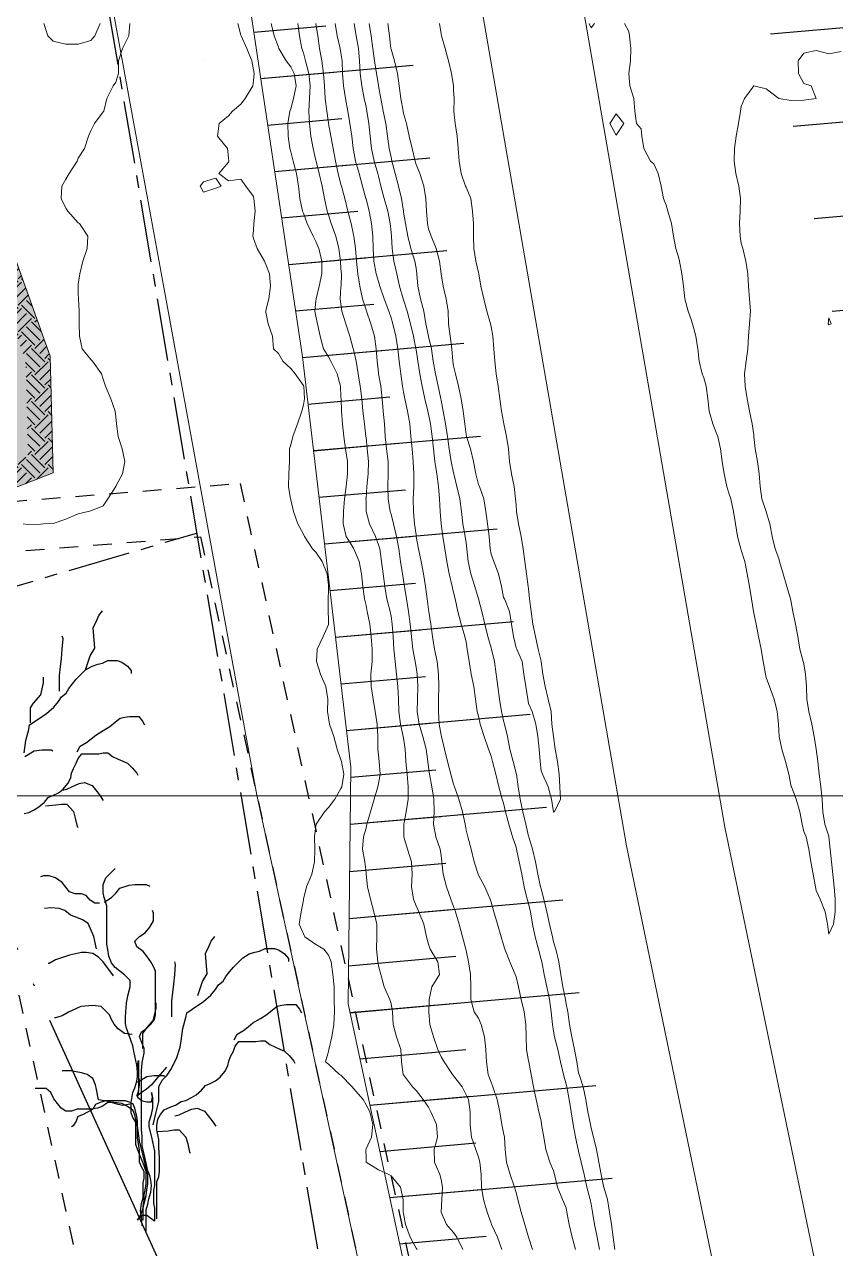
# Model space of a CAD drawing. Header units: centimetres. Extents: x 0 to 642158, y -847 to 649707.
# Drawn here: x 617123.1 to 617155.52, y 620969.29 to 621018.21 of the extents above; entities that cross this region are included whole.
import ezdxf

# ---------------------------------------------------------------- set-up
doc = ezdxf.new("R2010")
doc.units = ezdxf.units.CM
doc.header["$MEASUREMENT"] = 0
for name, pattern in [('ACAD_ISO04W100', [30, 24, -3, 0, -3]), ('CENTERX2', [4, 2.5, -0.5, 0.5, -0.5]), ('JIS_02_0.7', [1.35, 0.75, -0.6])]:
    doc.linetypes.add(name, pattern=pattern)
for name, color, linetype, lineweight in [('MEV_environnement_V', 7, 'Continuous', 20), ('MEV_grille', 254, 'Continuous', 9), ('MEV_schema paysager_V', 7, 'Continuous', 20), ('MEV_vegetal_V', 7, 'Continuous', 25), ('WAL_parcellaire agricole', 7, 'JIS_02_0.7', 25), ('WAL_topographie 0.5', 253, 'Continuous', 20)]:
    doc.layers.add(name, color=color, linetype=linetype, lineweight=lineweight)
doc.layers.add('MEV_schema paysager_Ha', color=7, linetype='Continuous', lineweight=25, transparency=0.13)
doc.layers.add('SPW_parcellaire cadastral', color=7, linetype='CENTERX2', lineweight=25, true_color=0xff0542)
doc.linetypes.add('FENCELINE1', pattern='A,6.35,-2.54,[133,ltypeshp.shx,S=2.54,R=0,X=-2.54,Y=0],-2.54,25.4', length=36.83)
doc.linetypes.add('TRACKS', pattern='A,0.15,[130,ltypeshp.shx,S=0.25,R=0,X=0,Y=0],0.15', length=0.3)
picture_1 = doc.add_image_def('image2.png', size_in_pixel=(6614, 11023))

# ---------------------------------------------------------------- blocks, each defined once
blk = doc.blocks.new('legende vegetal')
at = {"linetype": 'ACAD_ISO04W100', "ltscale": 0.5}
blk.add_lwpolyline([(617135.21, 620953.536), (617115.685, 620996.599)], dxfattribs=at)
at = {"layer": 'MEV_vegetal_V'}
for points in [[(617125.444, 620992.23), (617125.63, 620992.789), (617125.816, 620993.087), (617125.742, 620993.907), (617125.891, 620994.205), (617125.966, 620994.392), (617126.115, 620994.578)], [(617124.399, 620991.373), (617124.399, 620992.006), (617124.437, 620992.342), (617124.474, 620992.677), (617124.511, 620993.05), (617124.549, 620993.46), (617124.511, 620993.571)], [(617122.982, 620988.912), (617123.057, 620989.397), (617123.169, 620989.844), (617123.206, 620990.031), (617123.43, 620990.18), (617123.877, 620990.478), (617124.176, 620990.739), (617124.362, 620990.962), (617124.474, 620991.149), (617124.66, 620991.298), (617124.772, 620991.484), (617124.921, 620991.671), (617125.071, 620991.857), (617125.257, 620992.043), (617125.444, 620992.23), (617125.705, 620992.379), (617125.928, 620992.454), (617126.115, 620992.491), (617126.338, 620992.603), (617126.711, 620992.603), (617126.898, 620992.528), (617127.121, 620992.379), (617127.271, 620992.193), (617127.271, 620992.081)], [(617123.243, 620990.105), (617123.243, 620990.702), (617123.355, 620990.888), (617123.654, 620991.223), (617123.765, 620991.708), (617123.765, 620991.932)], [(617125.108, 620988.95), (617125.22, 620989.173), (617125.481, 620989.322), (617125.667, 620989.471), (617125.854, 620989.621), (617126.152, 620989.807), (617126.413, 620989.956), (617126.637, 620990.142), (617126.823, 620990.292), (617127.01, 620990.329), (617127.196, 620990.366), (617127.569, 620990.366), (617127.718, 620990.18), (617127.792, 620990.031)], [(617122.982, 620986.489), (617123.169, 620986.527), (617123.392, 620986.638), (617123.579, 620986.75), (617123.803, 620986.937), (617123.952, 620987.123), (617124.138, 620987.198), (617124.362, 620987.309), (617124.549, 620987.459), (617124.735, 620987.682), (617124.847, 620987.906), (617124.884, 620988.092), (617124.959, 620988.279), (617125.071, 620988.502), (617125.145, 620988.689), (617125.294, 620988.875), (617125.966, 620988.875), (617126.152, 620988.912), (617126.338, 620988.912), (617126.525, 620988.763), (617126.749, 620988.651), (617126.935, 620988.577), (617127.121, 620988.502), (617127.308, 620988.316), (617127.494, 620988.092), (617127.532, 620988.018)], [(617123.02, 620988.763), (617123.392, 620988.987), (617123.691, 620989.024), (617124.064, 620989.024), (617124.138, 620988.987)], [(617124.511, 620987.421), (617124.697, 620987.459), (617124.921, 620987.57), (617125.182, 620987.682), (617125.406, 620987.719), (617125.705, 620987.608), (617126.003, 620987.235), (617126.152, 620987.011)], [(617123.84, 620986.788), (617124.25, 620986.825), (617124.474, 620986.862), (617124.697, 620986.862), (617124.959, 620986.564), (617125.033, 620986.303), (617125.108, 620985.967), (617125.145, 620985.93)], [(617127.747, 620970.234), (617127.747, 620970.794), (617127.785, 620971.017), (617127.785, 620971.241), (617127.822, 620971.427), (617127.859, 620971.688), (617127.859, 620972.172), (617127.747, 620972.508), (617127.635, 620972.769), (617127.524, 620973.067), (617127.449, 620973.253), (617127.449, 620974.148), (617127.337, 620974.335), (617127.262, 620974.521), (617127.262, 620974.931), (617127.337, 620975.341), (617127.412, 620975.527), (617127.486, 620975.788), (617127.524, 620975.975), (617127.524, 620976.161), (617127.486, 620976.422), (617127.449, 620976.608), (617127.374, 620976.981), (617127.337, 620977.205), (617127.262, 620977.391), (617127.188, 620977.615), (617127.076, 620977.913), (617127.039, 620978.099), (617127.039, 620978.36), (617127.076, 620978.919), (617127.151, 620979.255), (617127.225, 620979.553), (617127.225, 620979.814), (617127.001, 620980.038), (617126.815, 620980.187), (617126.629, 620980.336), (617126.48, 620980.522), (617126.367, 620980.783), (617126.33, 620981.044), (617126.293, 620981.268), (617126.293, 620982.796), (617126.181, 620983.131), (617126.144, 620983.318), (617126.144, 620983.653), (617126.256, 620983.914), (617126.48, 620984.138), (617126.629, 620984.287)], [(617125.995, 620982.908), (617125.808, 620982.908), (617125.622, 620983.02), (617125.472, 620983.206), (617125.286, 620983.28), (617125.025, 620983.28), (617124.801, 620983.355), (617124.503, 620983.728), (617124.242, 620983.914), (617123.981, 620983.989), (617123.757, 620983.989), (617123.645, 620983.951)], [(617126.181, 620982.945), (617126.48, 620983.131), (617126.666, 620983.318), (617126.815, 620983.504), (617127.188, 620983.616), (617127.412, 620983.653), (617127.859, 620983.653), (617128.008, 620983.579)], [(617125.883, 620981.081), (617125.771, 620981.566), (617125.547, 620982.088), (617125.324, 620982.237), (617125.025, 620982.349), (617124.839, 620982.423), (617124.615, 620982.609), (617124.391, 620982.684), (617124.056, 620982.721), (617123.795, 620982.684)], [(617127.859, 620969.787), (617127.859, 620970.644), (617127.934, 620970.868), (617127.971, 620971.092), (617128.046, 620971.353), (617128.083, 620971.614), (617128.046, 620971.837), (617128.008, 620972.024), (617127.934, 620972.21), (617127.859, 620972.508), (617127.822, 620972.694), (617127.747, 620973.03), (617127.71, 620973.216), (617127.71, 620973.589), (617127.673, 620973.85), (617127.673, 620976.198), (617127.71, 620976.534), (617127.747, 620976.72), (617127.785, 620976.907), (617127.785, 620977.093), (617127.673, 620977.354), (617127.598, 620977.578), (617127.673, 620977.764), (617127.859, 620977.876), (617128.046, 620978.062), (617128.195, 620978.248), (617128.232, 620978.435), (617128.232, 620980.187), (617128.157, 620980.373), (617128.046, 620980.56), (617127.896, 620980.783), (617127.747, 620980.97), (617127.486, 620981.156), (617127.412, 620981.38), (617127.598, 620981.566), (617127.822, 620981.715), (617128.008, 620981.939), (617128.157, 620982.199), (617128.157, 620982.498), (617128.12, 620982.609)], [(617129.936, 620979.215), (617130.122, 620979.774), (617130.309, 620980.072), (617130.235, 620980.892), (617130.384, 620981.19), (617130.458, 620981.377), (617130.607, 620981.563)], [(617126.554, 620980), (617126.144, 620980.56), (617125.957, 620980.746), (617125.734, 620980.895), (617125.472, 620980.932), (617125.286, 620980.932), (617124.801, 620980.821), (617124.242, 620980.634), (617123.981, 620980.485), (617123.944, 620980.485)], [(617128.143, 620974.05), (617128.255, 620974.497), (617128.366, 620974.982), (617128.366, 620975.578), (617128.516, 620975.839), (617128.702, 620976.025), (617128.851, 620976.249), (617129.075, 620976.696), (617129.224, 620977.144), (617129.261, 620977.404), (617129.336, 620977.889), (617129.448, 620978.336), (617129.485, 620978.523), (617129.709, 620978.672), (617130.156, 620978.97), (617130.455, 620979.231), (617130.641, 620979.455), (617130.753, 620979.641), (617130.939, 620979.79), (617131.051, 620979.977), (617131.2, 620980.163), (617131.35, 620980.349), (617131.536, 620980.536), (617131.723, 620980.722), (617131.984, 620980.871), (617132.207, 620980.946), (617132.394, 620980.983), (617132.618, 620981.095), (617132.99, 620981.095), (617133.177, 620981.02), (617133.4, 620980.871), (617133.55, 620980.685), (617133.55, 620980.573)], [(617128.892, 620978.358), (617128.892, 620978.991), (617128.93, 620979.327), (617128.967, 620979.662), (617129.004, 620980.035), (617129.041, 620980.445), (617129.004, 620980.557)], [(617127.736, 620977.09), (617127.736, 620977.687), (617127.848, 620977.873), (617128.146, 620978.208), (617128.258, 620978.693), (617128.258, 620978.917)], [(617127.3, 620977.652), (617127.001, 620977.689), (617126.74, 620977.876), (617126.591, 620978.062), (617126.48, 620978.248), (617126.405, 620978.435), (617126.069, 620978.77), (617125.734, 620978.808), (617125.249, 620978.77), (617124.764, 620978.547), (617124.503, 620978.398), (617124.242, 620978.323), (617124.205, 620978.323)], [(617131.387, 620977.442), (617131.499, 620977.665), (617131.76, 620977.815), (617131.946, 620977.964), (617132.133, 620978.113), (617132.431, 620978.299), (617132.692, 620978.448), (617132.916, 620978.635), (617133.102, 620978.784), (617133.289, 620978.821), (617133.475, 620978.858), (617133.848, 620978.858), (617133.997, 620978.672), (617134.072, 620978.523)], [(617128.292, 620970.285), (617128.292, 620971.776), (617128.366, 620971.962), (617128.404, 620972.186), (617128.404, 620972.708), (617128.366, 620973.155), (617128.366, 620973.453), (617128.292, 620973.826), (617128.292, 620974.012), (617128.329, 620974.273), (617128.441, 620974.46), (617128.59, 620974.646), (617128.851, 620974.758), (617129.038, 620974.832), (617129.261, 620974.982), (617129.448, 620975.019), (617129.672, 620975.131), (617129.858, 620975.242), (617130.082, 620975.429), (617130.231, 620975.615), (617130.418, 620975.69), (617130.641, 620975.802), (617130.828, 620975.951), (617131.014, 620976.174), (617131.126, 620976.398), (617131.163, 620976.584), (617131.238, 620976.771), (617131.35, 620976.994), (617131.424, 620977.181), (617131.573, 620977.367), (617132.245, 620977.367), (617132.431, 620977.404), (617132.618, 620977.404), (617132.804, 620977.255), (617133.028, 620977.144), (617133.214, 620977.069), (617133.4, 620976.994), (617133.587, 620976.808), (617133.773, 620976.584), (617133.811, 620976.51)], [(617128.68, 620976.347), (617128.269, 620975.863), (617128.083, 620975.639), (617127.859, 620975.453), (617127.673, 620975.341), (617127.486, 620975.192), (617127.561, 620975.378), (617127.598, 620975.639), (617127.598, 620975.826), (617127.561, 620976.012), (617127.561, 620976.236), (617127.524, 620976.422), (617127.561, 620976.608), (617127.561, 620975.416), (617127.524, 620975.155), (617127.71, 620975.005), (617127.896, 620974.968), (617128.083, 620974.968), (617128.12, 620975.155), (617128.083, 620975.341), (617128.12, 620975.117), (617128.12, 620974.707), (617128.046, 620974.409), (617127.971, 620974.148), (617127.971, 620973.962), (617128.083, 620973.552), (617128.195, 620972.993), (617128.195, 620971.614), (617128.157, 620971.427), (617128.157, 620970.905), (617128.195, 620970.719), (617128.195, 620970.197), (617127.896, 620970.421), (617127.71, 620970.421), (617127.524, 620970.234), (617127.635, 620970.421), (617127.747, 620970.719), (617127.785, 620970.905), (617127.859, 620971.204), (617127.896, 620971.465), (617127.934, 620971.688), (617127.934, 620972.061), (617127.822, 620972.471), (617127.747, 620972.806), (617127.673, 620973.067), (617127.598, 620973.403), (617127.524, 620973.999), (617127.524, 620974.185), (617127.486, 620974.372), (617127.412, 620974.707), (617127.337, 620974.894), (617127.151, 620974.856), (617126.927, 620974.819), (617126.74, 620974.856), (617126.48, 620974.931), (617126.256, 620975.005), (617126.032, 620974.931), (617125.845, 620974.856), (617125.734, 620974.67), (617125.547, 620974.558), (617125.324, 620974.446), (617125.137, 620974.372), (617125.062, 620974.185), (617124.951, 620973.999), (617124.876, 620973.962)], [(617127.225, 620974.931), (617127.039, 620975.005), (617126.181, 620975.005), (617125.957, 620975.043), (617125.883, 620975.453), (617125.845, 620975.639), (617125.734, 620975.9), (617125.51, 620976.049), (617125.286, 620976.124), (617125.062, 620976.161), (617124.876, 620976.198), (617124.503, 620976.198)], [(617127.512, 620975.748), (617127.885, 620975.972), (617128.184, 620976.009), (617128.556, 620976.009), (617128.631, 620975.972)], [(617127.71, 620970.011), (617127.673, 620970.384), (617127.635, 620970.607), (617127.673, 620970.905), (617127.747, 620971.129), (617127.747, 620971.725), (617127.785, 620971.912), (617127.785, 620972.172), (617127.673, 620972.359), (617127.598, 620972.545), (617127.598, 620973.03), (617127.561, 620973.291), (617127.524, 620973.514), (617127.524, 620973.962), (617127.449, 620974.26), (617127.412, 620974.446), (617127.337, 620974.633), (617127.114, 620974.782), (617126.89, 620974.894), (617126.591, 620974.931), (617126.33, 620974.931), (617126.106, 620974.782), (617125.92, 620974.707), (617125.659, 620974.67), (617125.1, 620974.67), (617124.876, 620974.595), (617124.652, 620974.595), (617124.466, 620974.707), (617124.317, 620974.894), (617124.167, 620975.08), (617124.056, 620975.341), (617123.869, 620975.49), (617123.422, 620975.49)], [(617129.004, 620974.406), (617129.19, 620974.444), (617129.414, 620974.555), (617129.675, 620974.667), (617129.899, 620974.705), (617130.197, 620974.593), (617130.496, 620974.22), (617130.645, 620973.996)], [(617128.333, 620973.773), (617128.743, 620973.81), (617128.967, 620973.847), (617129.19, 620973.847), (617129.451, 620973.549), (617129.526, 620973.288), (617129.601, 620972.953), (617129.638, 620972.915)]]:
    blk.add_lwpolyline(points, dxfattribs=at)
blk = doc.blocks.new('*U114')
at = {"layer": 'MEV_grille', "transparency": 33554687}
blk.add_lwpolyline([(-1338.461, 0), (1338.461, 0)], dxfattribs=at)
blk = doc.blocks.new('*U115')
at = {"layer": 'MEV_grille', "color": 0, "linetype": 'ByBlock', "lineweight": -2, "transparency": 16777216}
blk.add_blockref('*U114', (0, -1400), dxfattribs=at)

msp = doc.modelspace()

# ---------------------------------------------------------------- hatches: boundary and pattern name
at = {"layer": 'MEV_schema paysager_Ha', "transparency": 33554687}
h = msp.add_hatch(dxfattribs=at)
h.set_pattern_fill('ANSI31', color=60, scale=30, angle=320)
h.paths.add_polyline_path([(617169.617, 620973.194), (617165.143, 620997.552), (617163.049, 621011.729), (617162.573, 621023.432), (617161.336, 621028.189), (617160.67, 621031.995), (617159.432, 621036.467), (617156.475, 621053.969), (617156.906, 621060.001), (617157.984, 621066.14), (617158.414, 621069.802), (617158.199, 621075.295), (617157.014, 621080.142), (617155.505, 621084.988), (617154.751, 621088.973), (617151.842, 621094.789), (617149.148, 621099.205), (617146.994, 621101.252), (617145.377, 621102.544), (617143.546, 621103.621), (617141.391, 621107.391), (617140.307, 621121.334), (617138.581, 621134.515), (617137.596, 621148.681), (617137.947, 621158.301), (617138.342, 621166.601), (617137.255, 621176.482), (617136.069, 621187.153), (617134.618, 621206.801), (617133.841, 621215.056), (617132.235, 621238.569), (617131.105, 621276.162), (617130.662, 621320.72), (617129.383, 621365.826), (617128.171, 621391.821), (617126.408, 621441.701), (617124.527, 621449.888), (617124.527, 621453.399), (617124.884, 621455.482), (617126.075, 621456.85), (617127.265, 621458.873), (617127.265, 621461.254), (617125.649, 621473.672), (617125.524, 621482.896), (617125.025, 621497.979), (617124.776, 621519.544), (617124.92, 621540.094), (617125.983, 621565.584), (617126.337, 621580.453), (617126.163, 621598.374), (617127.186, 621608.874), (617130.532, 621615.192), (617131.834, 621617.887), (617134.298, 621627.22), (617135.042, 621631.96), (617135.135, 621640.047), (617136.158, 621649.713), (617136.911, 621670.5), (617129.26, 621649.205), (617124.61, 621628.36), (617120.259, 621606.016), (617117.259, 621583.371), (617115.237, 621541.083), (617114.562, 621520.401), (617115.536, 621487.717), (617112.094, 621474.528), (617111.291, 621462.83), (617115.078, 621434.173), (617114.685, 621412.686), (617116.517, 621383.817), (617118.213, 621359.713), (617121.633, 621297.519), (617122.293, 621280.379), (617124.809, 621252.783), (617126.661, 621222.595), (617125.403, 621211.007), (617126.795, 621190.875), (617128.52, 621169.158), (617130.485, 621161.793), (617131.444, 621155.186), (617130.649, 621150.827), (617132.125, 621142.753), (617132.79, 621125.456), (617134.954, 621111.319), (617137.702, 621098.468), (617139.749, 621087.381), (617141.795, 621083.246), (617143.417, 621082.42), (617144.557, 621081.575), (617145.493, 621080.194), (617145.463, 621077.083), (617144.023, 621074.463), (617144.278, 621071.03), (617145.295, 621066.579), (617147.455, 621053.531), (617147.76, 621048.137), (617148.575, 621044.067), (617151.222, 621037.452), (617151.12, 621031.956), (617151.633, 621023.148), (617154.427, 621011.658), (617158.897, 620988.919), (617162.537, 620970.568), (617168.729, 620939.186), (617182.921, 620879.156), (617188.263, 620855.446), (617193.71, 620854.003), (617187.498, 620892.108), (617176.811, 620939.879)])
h = msp.add_hatch(dxfattribs=at)
h.set_pattern_fill('ANSI31', color=60, scale=30, angle=320)
h.paths.add_polyline_path([(617170.419, 620834.567), (617172.651, 620836.166), (617173.767, 620838.36), (617176.52, 620837.394), (617174.806, 620846.341), (617170.861, 620863.855), (617160.166, 620908.624), (617154.776, 620933.562), (617146.673, 620971.647), (617141.556, 621000.514), (617137.768, 621021.34), (617128.09, 621079.063), (617126.156, 621093.864), (617119.316, 621143.104), (617111.792, 621208.391), (617108.156, 621251.964), (617106.162, 621276.436), (617103.961, 621303.676), (617102.134, 621336.288), (617100.135, 621389.845), (617096.516, 621463.981), (617093.32, 621529.296), (617090.317, 621582.148), (617088.875, 621608.789), (617089.552, 621610.434), (617091.584, 621610.24), (617079.838, 621624.63), (617079.15, 621614.869), (617077.224, 621610.745), (617075.161, 621604.283), (617075.024, 621597.272), (617074.199, 621592.185), (617074.199, 621587.785), (617073.373, 621584.761), (617071.723, 621576.1), (617070.554, 621571.223), (617069.004, 621567.237), (617065.792, 621560.483), (617065.459, 621555.39), (617064.352, 621548.747), (617063.248, 621545.861), (617063.538, 621539.763), (617064.894, 621531.341), (617066.831, 621523.888), (617067.993, 621518.758), (617069.311, 621511.094), (617070.285, 621505.466), (617073.425, 621497.132), (617077.756, 621487.932), (617080.679, 621477.434), (617081.545, 621462.498), (617082.024, 621453.112), (617079.891, 621448.421), (617077.757, 621439.358), (617074.131, 621434.987), (617070.825, 621431.469), (617069.438, 621426.671), (617071.018, 621420.988), (617073.27, 621414.516), (617077.07, 621409.311), (617077.914, 621402.699), (617079.322, 621395.946), (617077.774, 621388.912), (617077.028, 621379.272), (617077.18, 621366.49), (617077.637, 621354.926), (617081.138, 621345.34), (617084.667, 621339.141), (617088.419, 621332.55), (617091.943, 621324.141), (617093.489, 621313.549), (617093.991, 621301.308), (617095.095, 621293.181), (617098.226, 621286.522), (617098.599, 621269.214), (617098.32, 621260.56), (617100.919, 621240.097), (617102.163, 621224.304), (617102.661, 621213.61), (617104.31, 621203.418), (617105.03, 621196.058), (617108.853, 621175.666), (617110.452, 621164.481), (617113.761, 621137.233), (617115.569, 621117.477), (617117.489, 621112.22), (617116.988, 621109.132), (617114.316, 621105.794), (617111.985, 621102.229), (617112.056, 621101.1), (617120.765, 621101.771), (617121.63, 621095.928), (617112.376, 621095.304), (617112.524, 621092.145), (617113.883, 621089.004), (617118.105, 621088.839), (617120.775, 621088.744), (617122.967, 621085.98), (617123.825, 621080.262), (617124.207, 621073.973), (617125.553, 621066.79), (617126.9, 621057.169), (617128.055, 621049.377), (617129.783, 621041.532), (617130.994, 621026.347), (617134.207, 621004.931), (617136.145, 620988.525), (617136.031, 620979.069), (617142.374, 620949.543), (617145.918, 620930.208), (617153.153, 620899.212), (617158.672, 620872.657), (617161.08, 620858.212), (617163.85, 620847.016), (617167.101, 620840.155), (617169.922, 620834.909)])
h = msp.add_hatch(dxfattribs=at)
h.set_pattern_fill('ANSI31', color=60, scale=15, angle=320)
h.paths.add_polyline_path([(617170.419, 620834.567), (617172.651, 620836.166), (617173.767, 620838.36), (617172.164, 620839.948), (617169.222, 620844.997), (617165.011, 620861.103), (617155.295, 620905.773), (617149.967, 620930.558), (617141.637, 620968.956), (617138.302, 620999.865), (617134.651, 621021.029), (617125.75, 621078.391), (617121.772, 621092.578), (617115.806, 621141.831), (617107.516, 621206.061), (617103.711, 621250.656), (617102.096, 621275.072), (617098.522, 621305.188), (617095.036, 621336.316), (617086.438, 621359.081), (617085.934, 621388.312), (617080.11, 621426.004), (617086.838, 621442.658), (617088.578, 621463.389), (617083.681, 621500.211), (617076.945, 621529.071), (617073.11, 621552.713), (617080.742, 621582.645), (617082.21, 621610.23), (617089.552, 621610.434), (617091.584, 621610.24), (617079.838, 621624.63), (617079.15, 621614.869), (617077.224, 621610.745), (617075.161, 621604.283), (617075.024, 621597.272), (617074.199, 621592.185), (617074.199, 621587.785), (617073.373, 621584.761), (617071.723, 621576.1), (617070.554, 621571.223), (617069.004, 621567.237), (617065.792, 621560.483), (617065.459, 621555.39), (617064.352, 621548.747), (617063.248, 621545.861), (617063.538, 621539.763), (617064.894, 621531.341), (617066.831, 621523.888), (617067.993, 621518.758), (617069.311, 621511.094), (617070.285, 621505.466), (617073.425, 621497.132), (617077.756, 621487.932), (617080.679, 621477.434), (617081.545, 621462.498), (617082.024, 621453.112), (617079.891, 621448.421), (617077.757, 621439.358), (617074.131, 621434.987), (617070.825, 621431.469), (617069.438, 621426.671), (617071.018, 621420.988), (617073.27, 621414.516), (617077.07, 621409.311), (617077.914, 621402.699), (617079.322, 621395.946), (617077.774, 621388.912), (617077.028, 621379.272), (617077.18, 621366.49), (617077.637, 621354.926), (617081.138, 621345.34), (617084.667, 621339.141), (617088.419, 621332.55), (617091.943, 621324.141), (617093.489, 621313.549), (617093.991, 621301.308), (617095.095, 621293.181), (617098.226, 621286.522), (617098.599, 621269.214), (617098.32, 621260.56), (617100.919, 621240.097), (617102.163, 621224.304), (617102.661, 621213.61), (617104.31, 621203.418), (617105.03, 621196.058), (617108.853, 621175.666), (617110.452, 621164.481), (617113.761, 621137.233), (617115.569, 621117.477), (617117.489, 621112.22), (617116.988, 621109.132), (617114.316, 621105.794), (617111.985, 621102.229), (617112.056, 621101.1), (617120.765, 621101.771), (617121.63, 621095.928), (617112.376, 621095.304), (617112.524, 621092.145), (617113.883, 621089.004), (617118.105, 621088.839), (617120.775, 621088.744), (617122.967, 621085.98), (617123.825, 621080.262), (617124.207, 621073.973), (617125.553, 621066.79), (617126.9, 621057.169), (617128.055, 621049.377), (617129.783, 621041.532), (617130.994, 621026.347), (617134.207, 621004.931), (617136.145, 620988.525), (617136.031, 620979.069), (617142.374, 620949.543), (617145.918, 620930.208), (617153.153, 620899.212), (617158.672, 620872.657), (617161.08, 620858.212), (617163.85, 620847.016), (617167.101, 620840.155), (617169.922, 620834.909)])
h = msp.add_hatch(color=256, dxfattribs=at)
h.dxf.hatch_style = 1
h.set_gradient(color1=(255, 255, 255), color2=(76, 153, 133), tint=1, name='INVSPHERICAL')
h.paths.add_polyline_path([(617120.607, 621009.944), (617117.09, 621009.481), (617114.037, 621007.262), (617114.225, 621002.284), (617115.319, 621000.162), (617116.998, 620998.752), (617118.941, 620998.567), (617120.514, 620998.845), (617124.242, 621000.29), (617124.123, 621004.949), (617122.735, 621008.834)])
at = {"layer": 'MEV_schema paysager_Ha'}
h = msp.add_hatch(dxfattribs=at)
h.set_pattern_fill('EARTH', color=32, scale=3, angle=45)
h.paths.add_polyline_path([(617120.427, 621008.927), (617117.467, 621008.538), (617115.04, 621006.774), (617115.2, 621002.54), (617116.103, 621000.789), (617117.396, 620999.703), (617118.902, 620999.56), (617120.248, 620999.797), (617123.24, 621000.958), (617123.143, 621004.766), (617121.938, 621008.14)], flags=16)
h.paths.add_polyline_path([(617120.607, 621009.944), (617117.09, 621009.481), (617114.037, 621007.262), (617114.225, 621002.284), (617115.319, 621000.162), (617116.998, 620998.752), (617118.941, 620998.567), (617120.514, 620998.845), (617124.242, 621000.29), (617124.123, 621004.949), (617122.735, 621008.834)])

# ---------------------------------------------------------------- linework, layer by layer
at = {"layer": 'MEV_environnement_V', "linetype": 'TRACKS', "ltscale": 3}
for points in [[(617192.692, 620793.816), (617187.462, 620812.038), (617180.212, 620839.014), (617172.287, 620871.053), (617164.867, 620902.923), (617159.638, 620927.214), (617155.59, 620944.754), (617147.16, 620985.388), (617137.717, 621040.025), (617132.657, 621071.9), (617128.273, 621100.567), (617122.707, 621142.396), (617119.503, 621165.835), (617115.794, 621199.724), (617111.915, 621241.714)], [(617196.551, 620794.87), (617191.316, 620813.109), (617184.085, 620840.014), (617176.176, 620871.986), (617168.771, 620903.798), (617163.542, 620928.084), (617159.498, 620945.611), (617151.09, 620986.135), (617141.663, 621040.679), (617136.609, 621072.516), (617132.233, 621101.133), (617126.671, 621142.93), (617123.473, 621166.323), (617119.773, 621200.126), (617115.901, 621242.044)]]:
    msp.add_lwpolyline(points, dxfattribs=at)
at = {"layer": 'MEV_schema paysager_V', "color": 60, "linetype": 'FENCELINE1', "ltscale": 0.2}
msp.add_lwpolyline([(617116.979, 621088.883), (617122.663, 621043.848), (617124.414, 621030.91), (617132.386, 620987.414), (617140.619, 620949.653), (617149.177, 620910.407), (617154.259, 620887.098), (617158.129, 620869.348), (617161.215, 620853.992), (617162.625, 620844.661), (617161.977, 620829.611), (617158.932, 620822.569), (617148.39, 620816.964), (617135.834, 620811.584), (617129.718, 620808.83), (617114.375, 620842.905), (617107.765, 620841.682), (617107.298, 620797.822)], dxfattribs=at)
at = {"layer": 'MEV_schema paysager_V', "color": 60}
msp.add_lwpolyline([(617122.967, 621085.98), (617123.825, 621080.262), (617124.207, 621073.973), (617125.553, 621066.79), (617126.9, 621057.169), (617128.055, 621049.377), (617129.783, 621041.532), (617130.994, 621026.347), (617134.207, 621004.931), (617136.145, 620988.525), (617136.031, 620979.069), (617142.374, 620949.543), (617145.918, 620930.208)], dxfattribs=at)
at = {"layer": 'MEV_schema paysager_V'}
msp.add_lwpolyline([(617120.607, 621009.944), (617117.09, 621009.481), (617114.037, 621007.262), (617114.225, 621002.284), (617115.319, 621000.162), (617116.998, 620998.752), (617118.941, 620998.567), (617120.514, 620998.845), (617124.242, 621000.29), (617124.123, 621004.949), (617122.735, 621008.834)], close=True, dxfattribs=at)
at = {"layer": 'SPW_parcellaire cadastral'}
msp.add_lwpolyline([(617009.212, 620953.702), (617029.485, 621000.676), (617029.082, 621002.036), (617102.439, 621024.1), (617102.742, 621023.099), (617103.333, 621021.151), (617100.482, 621020.122), (617101.487, 621016.753), (617104.45, 621017.678), (617104.863, 621016.268), (617108.744, 621017.667), (617106.727, 621024.342), (617106.417, 621025.37), (617124.414, 621030.91), (617148.7, 620886.869)], dxfattribs=at)
at = {"layer": 'SPW_parcellaire cadastral', "color": 6}
msp.add_lwpolyline([(617013.557, 620963.782), (617129.982, 620997.885)], dxfattribs=at)
at = {"layer": 'WAL_parcellaire agricole'}
for points in [[(617131.717, 620999.87), (617162.591, 620858.273), (617164.631, 620844.768), (617163.959, 620829.156), (617160.31, 620820.717), (617128.951, 620806.192), (617113.205, 620840.655), (617109.747, 620840.015), (617109.267, 620794.93), (617076.409, 620807.461), (617068.245, 620813.628), (617006.973, 620958.817), (617020.76, 620999.151), (617043.515, 621008.447), (617081.419, 621020.186), (617093.459, 621018.754), (617099.071, 621006.412), (617111.114, 620858.846), (617111.64, 620859.146), (617107.637, 620997.97)], [(617121.432, 620986.018), (617149.8, 620855.915), (617151.589, 620844.071), (617151.074, 620832.113), (617150.346, 620830.428), (617135.345, 620823.48), (617122.939, 620850.631), (617124.859, 620851.729), (617120.988, 620985.983)]]:
    msp.add_lwpolyline(points, close=True, dxfattribs=at)
msp.add_lwpolyline([(617130.135, 620997.739), (617160.623, 620857.911), (617162.625, 620844.661), (617161.977, 620829.611), (617158.777, 620822.211), (617129.935, 620808.852), (617114.375, 620842.905), (617107.765, 620841.682), (617107.298, 620797.822), (617077.387, 620809.229), (617069.879, 620814.9), (617009.113, 620958.892), (617022.358, 620997.643), (617044.19, 621006.562), (617081.605, 621018.15), (617092.105, 621016.901), (617097.106, 621005.902), (617109.274, 620856.805), (617111.574, 620856.805), (617113.674, 620858.005), (617109.691, 620996.126), (617130.135, 620997.739)], dxfattribs=at)
at = {"layer": 'WAL_topographie 0.5'}
for points in [[(617127.315, 621018.25), (617127.267, 621017.75), (617127.25, 621017.731), (617127.01, 621017.25), (617126.862, 621016.75), (617126.858, 621016.25), (617126.75, 621015.908), (617126.639, 621015.75), (617126.396, 621015.25), (617126.272, 621014.75), (617126.25, 621014.718), (617125.9, 621014.25), (617125.75, 621013.962), (617125.657, 621013.75), (617125.5, 621013.25), (617125.25, 621012.861), (617125.201, 621012.75), (617124.884, 621012.25), (617124.75, 621012.021), (617124.592, 621011.75), (617124.563, 621011.25), (617124.75, 621010.865), (617124.826, 621010.75), (617125.25, 621010.282), (617125.291, 621010.25), (617125.637, 621009.75), (617125.599, 621009.25), (617125.436, 621008.75), (617125.307, 621008.25), (617125.25, 621007.833), (617125.239, 621007.75), (617125.25, 621007.464), (617125.259, 621007.25), (617125.29, 621006.75), (617125.286, 621006.25), (617125.303, 621005.75), (617125.405, 621005.25), (617125.75, 621004.817), (617125.812, 621004.75), (617126.18, 621004.25), (617126.25, 621004.033), (617126.337, 621003.75), (617126.552, 621003.25), (617126.726, 621002.75), (617126.75, 621002.533), (617126.778, 621002.25), (617126.842, 621001.75), (617127.001, 621001.25), (617127.114, 621000.75), (617127.02, 621000.25), (617126.75, 620999.759), (617126.744, 620999.75), (617126.426, 620999.25), (617126.25, 620998.974), (617125.75, 620998.771), (617125.65, 620998.75), (617125.25, 620998.651), (617124.75, 620998.436), (617124.25, 620998.268), (617123.85, 620998.25), (617123.75, 620998.246), (617123.25, 620998.231), (617123.042, 620998.25)], [(617123.877, 621018.25), (617124.03, 621017.75), (617124.25, 621017.536), (617124.75, 621017.427), (617125.25, 621017.426), (617125.75, 621017.565), (617125.912, 621017.75), (617126.129, 621018.25)], [(617131.626, 621018.25), (617131.75, 621017.788), (617131.76, 621017.75), (617131.991, 621017.25), (617132.187, 621016.75), (617132.25, 621016.392), (617132.285, 621016.25), (617132.25, 621015.972), (617132.224, 621015.75), (617131.914, 621015.25), (617131.75, 621015.03), (617131.415, 621014.75), (617131.25, 621014.564), (617130.879, 621014.25), (617130.808, 621013.75), (617131.217, 621013.25), (617131.25, 621012.875), (617131.266, 621012.75), (617131.25, 621012.704), (617130.865, 621012.25), (617131.25, 621011.956), (617131.75, 621012.026), (617131.95, 621011.75), (617132.25, 621011.336), (617132.271, 621011.25), (617132.32, 621010.75), (617132.27, 621010.25), (617132.25, 621009.972), (617132.231, 621009.75), (617132.25, 621009.659), (617132.402, 621009.25), (617132.699, 621008.75), (617132.75, 621008.614), (617132.888, 621008.25), (617132.929, 621007.75), (617132.863, 621007.25), (617132.75, 621006.773), (617132.74, 621006.75), (617132.75, 621006.714), (617132.833, 621006.25), (617133.012, 621005.75), (617133.046, 621005.25), (617133.25, 621005.06), (617133.423, 621004.75), (617133.75, 621004.462), (617133.925, 621004.25), (617134.25, 621003.785), (617134.267, 621003.75), (617134.292, 621003.25), (617134.25, 621003.007), (617134.182, 621002.75), (617134.007, 621002.25), (617133.819, 621001.75), (617133.75, 621001.405), (617133.697, 621001.25), (617133.687, 621000.75), (617133.671, 621000.25), (617133.65, 620999.75), (617133.737, 620999.25), (617133.75, 620999.208), (617133.858, 620998.75), (617134.029, 620998.25), (617134.25, 620997.841), (617134.287, 620997.75), (617134.614, 620997.25), (617134.75, 620997.115), (617134.992, 620996.75), (617135.198, 620996.25), (617135.25, 620995.806), (617135.254, 620995.75), (617135.25, 620995.583), (617135.235, 620995.25), (617135.236, 620994.75), (617135.25, 620994.45), (617135.256, 620994.25), (617135.25, 620994.226), (617135.038, 620993.75), (617134.793, 620993.25), (617134.772, 620992.75), (617134.933, 620992.25), (617135.141, 620991.75), (617135.222, 620991.25), (617135.206, 620990.75), (617135.25, 620990.5), (617135.292, 620990.25), (617135.465, 620989.75), (617135.596, 620989.25), (617135.75, 620988.821), (617135.769, 620988.75), (617135.868, 620988.25), (617135.787, 620987.75), (617135.75, 620987.676), (617135.5, 620987.25), (617135.25, 620986.917), (617135.091, 620986.75), (617134.76, 620986.25), (617134.75, 620986.185), (617134.689, 620985.75), (617134.7, 620985.25), (617134.694, 620984.75), (617134.583, 620984.25), (617134.368, 620983.75), (617134.256, 620983.25), (617134.25, 620983.208), (617134.161, 620982.75), (617134.074, 620982.25), (617134.25, 620981.87), (617134.309, 620981.75), (617134.75, 620981.438), (617135.071, 620981.25), (617135.25, 620981.023), (617135.353, 620980.75), (617135.429, 620980.25), (617135.471, 620979.75), (617135.482, 620979.25), (617135.49, 620978.75), (617135.468, 620978.25), (617135.385, 620977.75), (617135.258, 620977.25), (617135.25, 620977.162), (617135.131, 620976.75), (617135.25, 620976.665), (617135.686, 620976.25), (617135.75, 620976.22), (617136.198, 620975.75), (617136.25, 620975.693), (617136.635, 620975.25), (617136.75, 620975.042), (617136.901, 620974.75), (617137.029, 620974.25), (617136.968, 620973.75), (617136.75, 620973.273), (617136.739, 620973.25), (617136.75, 620972.917), (617136.759, 620972.75), (617137.25, 620972.441), (617137.657, 620972.25), (617137.75, 620972.196), (617138.132, 620971.75), (617138.238, 620971.25), (617138.233, 620970.75), (617138.25, 620970.692), (617138.333, 620970.25), (617138.521, 620969.75), (617138.75, 620969.305), (617138.793, 620969.25)], [(617132.965, 621018.25), (617133.08, 621017.75), (617133.25, 621017.296), (617133.265, 621017.25), (617133.556, 621016.75), (617133.75, 621016.516), (617133.872, 621016.25), (617133.956, 621015.75), (617133.857, 621015.25), (617133.75, 621014.84), (617133.705, 621014.75), (617133.627, 621014.25), (617133.633, 621013.75), (617133.711, 621013.25), (617133.75, 621013.118), (617133.836, 621012.75), (617133.967, 621012.25), (617134.054, 621011.75), (617134.101, 621011.25), (617134.213, 621010.75), (617134.25, 621010.664), (617134.396, 621010.25), (617134.643, 621009.75), (617134.75, 621009.542), (617134.87, 621009.25), (617134.98, 621008.75), (617134.983, 621008.25), (617134.881, 621007.75), (617134.756, 621007.25), (617134.75, 621007.169), (617134.71, 621006.75), (617134.75, 621006.553), (617134.805, 621006.25), (617134.918, 621005.75), (617135.056, 621005.25), (617135.25, 621004.923), (617135.343, 621004.75), (617135.602, 621004.25), (617135.727, 621003.75), (617135.75, 621003.329), (617135.753, 621003.25), (617135.772, 621002.75), (617135.813, 621002.25), (617135.861, 621001.75), (617135.93, 621001.25), (617136.008, 621000.75), (617136.016, 621000.25), (617135.962, 620999.75), (617135.896, 620999.25), (617135.844, 620998.75), (617135.834, 620998.25), (617135.961, 620997.75), (617136.25, 620997.281), (617136.269, 620997.25), (617136.48, 620996.75), (617136.571, 620996.25), (617136.619, 620995.75), (617136.688, 620995.25), (617136.75, 620994.991), (617136.802, 620994.75), (617136.898, 620994.25), (617136.954, 620993.75), (617136.995, 620993.25), (617136.991, 620992.75), (617136.944, 620992.25), (617136.952, 620991.75), (617137.03, 620991.25), (617137.116, 620990.75), (617137.197, 620990.25), (617137.226, 620989.75), (617137.221, 620989.25), (617137.25, 620989.006), (617137.277, 620988.75), (617137.317, 620988.25), (617137.25, 620987.88), (617137.224, 620987.75), (617137.074, 620987.25), (617136.93, 620986.75), (617136.787, 620986.25), (617136.75, 620986.097), (617136.65, 620985.75), (617136.608, 620985.25), (617136.706, 620984.75), (617136.75, 620984.322), (617136.757, 620984.25), (617136.808, 620983.75), (617136.929, 620983.25), (617137.058, 620982.75), (617137.178, 620982.25), (617137.189, 620981.75), (617137.166, 620981.25), (617137.221, 620980.75), (617137.25, 620980.59), (617137.341, 620980.25), (617137.47, 620979.75), (617137.702, 620979.25), (617137.75, 620979.083), (617137.81, 620978.75), (617137.835, 620978.25), (617137.964, 620977.75), (617138.137, 620977.25), (617138.164, 620976.75), (617138.242, 620976.25), (617138.25, 620976.237), (617138.611, 620975.75), (617138.75, 620975.611), (617139.037, 620975.25), (617139.25, 620974.938), (617139.342, 620974.75), (617139.567, 620974.25), (617139.606, 620973.75), (617139.48, 620973.25), (617139.494, 620972.75), (617139.702, 620972.25), (617139.75, 620972.052), (617139.813, 620971.75), (617139.782, 620971.25), (617139.757, 620970.75), (617139.964, 620970.25), (617140.25, 620969.94), (617140.379, 620969.75), (617140.619, 620969.25)], [(617134.029, 621018.25), (617134.095, 621017.75), (617134.191, 621017.25), (617134.25, 621017.072), (617134.331, 621016.75), (617134.461, 621016.25), (617134.512, 621015.75), (617134.487, 621015.25), (617134.465, 621014.75), (617134.485, 621014.25), (617134.539, 621013.75), (617134.634, 621013.25), (617134.75, 621012.772), (617134.755, 621012.75), (617134.881, 621012.25), (617134.997, 621011.75), (617135.088, 621011.25), (617135.197, 621010.75), (617135.25, 621010.596), (617135.358, 621010.25), (617135.542, 621009.75), (617135.668, 621009.25), (617135.728, 621008.75), (617135.75, 621008.448), (617135.764, 621008.25), (617135.751, 621007.75), (617135.75, 621007.731), (617135.722, 621007.25), (617135.75, 621007.027), (617135.789, 621006.75), (617135.943, 621006.25), (617136.102, 621005.75), (617136.242, 621005.25), (617136.25, 621005.222), (617136.352, 621004.75), (617136.437, 621004.25), (617136.514, 621003.75), (617136.58, 621003.25), (617136.627, 621002.75), (617136.685, 621002.25), (617136.744, 621001.75), (617136.75, 621001.701), (617136.799, 621001.25), (617136.844, 621000.75), (617136.83, 621000.25), (617136.786, 620999.75), (617136.75, 620999.264), (617136.749, 620999.25), (617136.75, 620999.194), (617136.76, 620998.75), (617136.885, 620998.25), (617137.123, 620997.75), (617137.25, 620997.42), (617137.298, 620997.25), (617137.369, 620996.75), (617137.436, 620996.25), (617137.501, 620995.75), (617137.586, 620995.25), (617137.715, 620994.75), (617137.75, 620994.565), (617137.802, 620994.25), (617137.831, 620993.75), (617137.862, 620993.25), (617137.913, 620992.75), (617137.966, 620992.25), (617138.026, 620991.75), (617138.053, 620991.25), (617138.063, 620990.75), (617138.123, 620990.25), (617138.241, 620989.75), (617138.25, 620989.69), (617138.316, 620989.25), (617138.34, 620988.75), (617138.394, 620988.25), (617138.433, 620987.75), (617138.429, 620987.25), (617138.36, 620986.75), (617138.256, 620986.25), (617138.268, 620985.75), (617138.409, 620985.25), (617138.565, 620984.75), (617138.594, 620984.25), (617138.569, 620983.75), (617138.65, 620983.25), (617138.75, 620982.982), (617138.864, 620982.75), (617139.067, 620982.25), (617139.173, 620981.75), (617139.25, 620981.452), (617139.319, 620981.25), (617139.625, 620980.75), (617139.686, 620980.25), (617139.38, 620979.75), (617139.269, 620979.25), (617139.262, 620978.75), (617139.301, 620978.25), (617139.444, 620977.75), (617139.62, 620977.25), (617139.75, 620976.958), (617139.873, 620976.75), (617140.211, 620976.25), (617140.25, 620976.201), (617140.592, 620975.75), (617140.75, 620975.441), (617140.841, 620975.25), (617140.908, 620974.75), (617140.917, 620974.25), (617140.973, 620973.75), (617141.14, 620973.25), (617141.25, 620972.948), (617141.305, 620972.75), (617141.352, 620972.25), (617141.371, 620971.75), (617141.446, 620971.25), (617141.589, 620970.75), (617141.75, 620970.312), (617141.772, 620970.25), (617142.001, 620969.75), (617142.184, 620969.25)], [(617134.75, 621018.244), (617134.823, 621017.75), (617134.895, 621017.25), (617134.98, 621016.75), (617135.045, 621016.25), (617135.086, 621015.75), (617135.124, 621015.25), (617135.178, 621014.75), (617135.25, 621014.275), (617135.254, 621014.25), (617135.347, 621013.75), (617135.437, 621013.25), (617135.53, 621012.75), (617135.642, 621012.25), (617135.75, 621011.808), (617135.766, 621011.75), (617135.899, 621011.25), (617136.029, 621010.75), (617136.153, 621010.25), (617136.25, 621009.8), (617136.26, 621009.75), (617136.326, 621009.25), (617136.364, 621008.75), (617136.424, 621008.25), (617136.503, 621007.75), (617136.606, 621007.25), (617136.75, 621006.806), (617136.769, 621006.75), (617136.949, 621006.25), (617137.083, 621005.75), (617137.156, 621005.25), (617137.193, 621004.75), (617137.25, 621004.294), (617137.256, 621004.25), (617137.341, 621003.75), (617137.39, 621003.25), (617137.434, 621002.75), (617137.488, 621002.25), (617137.519, 621001.75), (617137.572, 621001.25), (617137.635, 621000.75), (617137.64, 621000.25), (617137.621, 620999.75), (617137.639, 620999.25), (617137.718, 620998.75), (617137.75, 620998.636), (617137.845, 620998.25), (617137.971, 620997.75), (617138.057, 620997.25), (617138.129, 620996.75), (617138.214, 620996.25), (617138.25, 620996.003), (617138.288, 620995.75), (617138.364, 620995.25), (617138.449, 620994.75), (617138.518, 620994.25), (617138.563, 620993.75), (617138.618, 620993.25), (617138.715, 620992.75), (617138.75, 620992.528), (617138.793, 620992.25), (617138.819, 620991.75), (617138.805, 620991.25), (617138.793, 620990.75), (617138.874, 620990.25), (617139.028, 620989.75), (617139.156, 620989.25), (617139.22, 620988.75), (617139.25, 620988.534), (617139.289, 620988.25), (617139.382, 620987.75), (617139.46, 620987.25), (617139.476, 620986.75), (617139.45, 620986.25), (617139.537, 620985.75), (617139.712, 620985.25), (617139.75, 620985), (617139.785, 620984.75), (617139.833, 620984.25), (617139.972, 620983.75), (617140.145, 620983.25), (617140.25, 620982.961), (617140.322, 620982.75), (617140.469, 620982.25), (617140.608, 620981.75), (617140.74, 620981.25), (617140.75, 620981.209), (617140.852, 620980.75), (617140.924, 620980.25), (617140.938, 620979.75), (617140.943, 620979.25), (617141.077, 620978.75), (617141.25, 620978.498), (617141.356, 620978.25), (617141.492, 620977.75), (617141.542, 620977.25), (617141.563, 620976.75), (617141.633, 620976.25), (617141.75, 620975.948), (617141.822, 620975.75), (617141.993, 620975.25), (617142.093, 620974.75), (617142.183, 620974.25), (617142.25, 620973.923), (617142.281, 620973.75), (617142.319, 620973.25), (617142.367, 620972.75), (617142.515, 620972.25), (617142.69, 620971.75), (617142.75, 620971.528), (617142.821, 620971.25), (617142.954, 620970.75), (617143.097, 620970.25), (617143.249, 620969.75), (617143.25, 620969.746), (617143.401, 620969.25)], [(617135.521, 621018.25), (617135.603, 621017.75), (617135.719, 621017.25), (617135.75, 621017.077), (617135.799, 621016.75), (617135.816, 621016.25), (617135.852, 621015.75), (617135.932, 621015.25), (617136.022, 621014.75), (617136.104, 621014.25), (617136.177, 621013.75), (617136.238, 621013.25), (617136.25, 621013.189), (617136.334, 621012.75), (617136.479, 621012.25), (617136.616, 621011.75), (617136.749, 621011.25), (617136.75, 621011.246), (617136.873, 621010.75), (617136.964, 621010.25), (617137.018, 621009.75), (617137.041, 621009.25), (617137.069, 621008.75), (617137.159, 621008.25), (617137.25, 621007.938), (617137.308, 621007.75), (617137.477, 621007.25), (617137.657, 621006.75), (617137.75, 621006.483), (617137.824, 621006.25), (617137.942, 621005.75), (617138.017, 621005.25), (617138.076, 621004.75), (617138.142, 621004.25), (617138.208, 621003.75), (617138.25, 621003.509), (617138.296, 621003.25), (617138.413, 621002.75), (617138.496, 621002.25), (617138.542, 621001.75), (617138.59, 621001.25), (617138.632, 621000.75), (617138.667, 621000.25), (617138.664, 620999.75), (617138.634, 620999.25), (617138.643, 620998.75), (617138.692, 620998.25), (617138.75, 620997.815), (617138.76, 620997.75), (617138.85, 620997.25), (617138.954, 620996.75), (617139.051, 620996.25), (617139.123, 620995.75), (617139.191, 620995.25), (617139.25, 620994.828), (617139.263, 620994.75), (617139.343, 620994.25), (617139.405, 620993.75), (617139.483, 620993.25), (617139.591, 620992.75), (617139.65, 620992.25), (617139.659, 620991.75), (617139.651, 620991.25), (617139.643, 620990.75), (617139.677, 620990.25), (617139.75, 620989.812), (617139.764, 620989.75), (617139.891, 620989.25), (617140.007, 620988.75), (617140.143, 620988.25), (617140.25, 620987.854), (617140.292, 620987.75), (617140.466, 620987.25), (617140.604, 620986.75), (617140.708, 620986.25), (617140.75, 620986.006), (617140.817, 620985.75), (617140.948, 620985.25), (617141.073, 620984.75), (617141.237, 620984.25), (617141.25, 620984.216), (617141.5, 620983.75), (617141.712, 620983.25), (617141.75, 620983.13), (617141.865, 620982.75), (617142.01, 620982.25), (617142.156, 620981.75), (617142.25, 620981.436), (617142.303, 620981.25), (617142.493, 620980.75), (617142.715, 620980.25), (617142.75, 620980.156), (617142.848, 620979.75), (617142.959, 620979.25), (617143.073, 620978.75), (617143.135, 620978.25), (617143.148, 620977.75), (617143.171, 620977.25), (617143.25, 620976.794), (617143.256, 620976.75), (617143.357, 620976.25), (617143.451, 620975.75), (617143.558, 620975.25), (617143.662, 620974.75), (617143.75, 620974.39), (617143.77, 620974.25), (617143.853, 620973.75), (617143.945, 620973.25), (617144.101, 620972.75), (617144.25, 620972.393), (617144.281, 620972.25), (617144.408, 620971.75), (617144.61, 620971.25), (617144.75, 620970.917), (617144.783, 620970.75), (617144.87, 620970.25), (617144.996, 620969.75), (617145.118, 620969.25)], [(617136.271, 621018.25), (617136.355, 621017.75), (617136.444, 621017.25), (617136.487, 621016.75), (617136.511, 621016.25), (617136.577, 621015.75), (617136.682, 621015.25), (617136.75, 621014.922), (617136.783, 621014.75), (617136.864, 621014.25), (617136.918, 621013.75), (617136.969, 621013.25), (617137.079, 621012.75), (617137.223, 621012.25), (617137.25, 621012.145), (617137.347, 621011.75), (617137.482, 621011.25), (617137.619, 621010.75), (617137.717, 621010.25), (617137.75, 621009.914), (617137.764, 621009.75), (617137.79, 621009.25), (617137.863, 621008.75), (617137.979, 621008.25), (617138.092, 621007.75), (617138.233, 621007.25), (617138.25, 621007.202), (617138.393, 621006.75), (617138.53, 621006.25), (617138.642, 621005.75), (617138.745, 621005.25), (617138.75, 621005.22), (617138.823, 621004.75), (617138.9, 621004.25), (617138.991, 621003.75), (617139.098, 621003.25), (617139.222, 621002.75), (617139.25, 621002.63), (617139.323, 621002.25), (617139.392, 621001.75), (617139.442, 621001.25), (617139.503, 621000.75), (617139.583, 621000.25), (617139.652, 620999.75), (617139.689, 620999.25), (617139.712, 620998.75), (617139.75, 620998.25), (617139.75, 620998.25), (617139.815, 620997.75), (617139.901, 620997.25), (617139.978, 620996.75), (617140.073, 620996.25), (617140.195, 620995.75), (617140.25, 620995.515), (617140.308, 620995.25), (617140.418, 620994.75), (617140.554, 620994.25), (617140.701, 620993.75), (617140.75, 620993.527), (617140.8, 620993.25), (617140.872, 620992.75), (617140.954, 620992.25), (617141.054, 620991.75), (617141.13, 620991.25), (617141.197, 620990.75), (617141.25, 620990.567), (617141.315, 620990.25), (617141.467, 620989.75), (617141.641, 620989.25), (617141.75, 620988.964), (617141.801, 620988.75), (617141.937, 620988.25), (617142.06, 620987.75), (617142.191, 620987.25), (617142.25, 620987.091), (617142.329, 620986.75), (617142.455, 620986.25), (617142.605, 620985.75), (617142.75, 620985.339), (617142.772, 620985.25), (617142.875, 620984.75), (617142.974, 620984.25), (617143.074, 620983.75), (617143.198, 620983.25), (617143.25, 620983.076), (617143.321, 620982.75), (617143.412, 620982.25), (617143.512, 620981.75), (617143.641, 620981.25), (617143.75, 620980.848), (617143.772, 620980.75), (617143.877, 620980.25), (617143.982, 620979.75), (617144.082, 620979.25), (617144.153, 620978.75), (617144.201, 620978.25), (617144.25, 620977.982), (617144.287, 620977.75), (617144.413, 620977.25), (617144.531, 620976.75), (617144.64, 620976.25), (617144.75, 620975.855), (617144.774, 620975.75), (617144.877, 620975.25), (617144.949, 620974.75), (617145.026, 620974.25), (617145.119, 620973.75), (617145.233, 620973.25), (617145.25, 620973.189), (617145.352, 620972.75), (617145.465, 620972.25), (617145.582, 620971.75), (617145.712, 620971.25), (617145.75, 620971.062), (617145.802, 620970.75), (617145.886, 620970.25), (617145.989, 620969.75), (617146.082, 620969.25)], [(617136.871, 621018.25), (617136.959, 621017.75), (617137.026, 621017.25), (617137.083, 621016.75), (617137.165, 621016.25), (617137.25, 621015.782), (617137.256, 621015.75), (617137.338, 621015.25), (617137.442, 621014.75), (617137.54, 621014.25), (617137.603, 621013.75), (617137.677, 621013.25), (617137.75, 621012.905), (617137.787, 621012.75), (617137.919, 621012.25), (617138.05, 621011.75), (617138.164, 621011.25), (617138.244, 621010.75), (617138.25, 621010.708), (617138.327, 621010.25), (617138.418, 621009.75), (617138.546, 621009.25), (617138.706, 621008.75), (617138.75, 621008.465), (617138.783, 621008.25), (617138.816, 621007.75), (617138.925, 621007.25), (617139.055, 621006.75), (617139.148, 621006.25), (617139.249, 621005.75), (617139.25, 621005.743), (617139.362, 621005.25), (617139.438, 621004.75), (617139.524, 621004.25), (617139.635, 621003.75), (617139.738, 621003.25), (617139.75, 621003.191), (617139.84, 621002.75), (617139.934, 621002.25), (617140.009, 621001.75), (617140.077, 621001.25), (617140.158, 621000.75), (617140.25, 621000.285), (617140.258, 621000.25), (617140.382, 620999.75), (617140.495, 620999.25), (617140.57, 620998.75), (617140.626, 620998.25), (617140.712, 620997.75), (617140.75, 620997.5), (617140.787, 620997.25), (617140.835, 620996.75), (617140.946, 620996.25), (617141.102, 620995.75), (617141.25, 620995.25), (617141.25, 620995.25), (617141.381, 620994.75), (617141.499, 620994.25), (617141.618, 620993.75), (617141.75, 620993.294), (617141.763, 620993.25), (617141.88, 620992.75), (617141.957, 620992.25), (617142.022, 620991.75), (617142.084, 620991.25), (617142.165, 620990.75), (617142.25, 620990.378), (617142.281, 620990.25), (617142.4, 620989.75), (617142.503, 620989.25), (617142.634, 620988.75), (617142.75, 620988.293), (617142.761, 620988.25), (617142.831, 620987.75), (617142.908, 620987.25), (617143.017, 620986.75), (617143.133, 620986.25), (617143.25, 620985.772), (617143.257, 620985.75), (617143.403, 620985.25), (617143.519, 620984.75), (617143.623, 620984.25), (617143.731, 620983.75), (617143.75, 620983.662), (617143.86, 620983.25), (617143.977, 620982.75), (617144.086, 620982.25), (617144.199, 620981.75), (617144.25, 620981.546), (617144.342, 620981.25), (617144.455, 620980.75), (617144.533, 620980.25), (617144.619, 620979.75), (617144.721, 620979.25), (617144.75, 620979.066), (617144.816, 620978.75), (617144.883, 620978.25), (617144.981, 620977.75), (617145.089, 620977.25), (617145.172, 620976.75), (617145.25, 620976.321), (617145.269, 620976.25), (617145.431, 620975.75), (617145.543, 620975.25), (617145.622, 620974.75), (617145.72, 620974.25), (617145.75, 620974.102), (617145.844, 620973.75), (617145.96, 620973.25), (617146.062, 620972.75), (617146.153, 620972.25), (617146.25, 620971.782), (617146.259, 620971.75), (617146.397, 620971.25), (617146.488, 620970.75), (617146.557, 620970.25), (617146.627, 620969.75), (617146.703, 620969.25)], [(617137.629, 621018.25), (617137.694, 621017.75), (617137.746, 621017.25), (617137.75, 621017.224), (617137.884, 621016.75), (617138.012, 621016.25), (617138.081, 621015.75), (617138.139, 621015.25), (617138.232, 621014.75), (617138.25, 621014.649), (617138.372, 621014.25), (617138.482, 621013.75), (617138.59, 621013.25), (617138.711, 621012.75), (617138.75, 621012.607), (617138.902, 621012.25), (617139.059, 621011.75), (617139.147, 621011.25), (617139.172, 621010.75), (617139.206, 621010.25), (617139.25, 621010.043), (617139.353, 621009.75), (617139.551, 621009.25), (617139.683, 621008.75), (617139.75, 621008.25), (617139.75, 621008.25), (617139.829, 621007.75), (617139.956, 621007.25), (617140.037, 621006.75), (617140.053, 621006.25), (617140.108, 621005.75), (617140.178, 621005.25), (617140.227, 621004.75), (617140.25, 621004.574), (617140.331, 621004.25), (617140.454, 621003.75), (617140.554, 621003.25), (617140.637, 621002.75), (617140.7, 621002.25), (617140.75, 621001.83), (617140.772, 621001.75), (617140.929, 621001.25), (617141.041, 621000.75), (617141.145, 621000.25), (617141.25, 620999.826), (617141.288, 620999.75), (617141.466, 620999.25), (617141.545, 620998.75), (617141.607, 620998.25), (617141.667, 620997.75), (617141.718, 620997.25), (617141.75, 620997.038), (617141.855, 620996.75), (617142.041, 620996.25), (617142.161, 620995.75), (617142.25, 620995.31), (617142.283, 620995.25), (617142.489, 620994.75), (617142.561, 620994.25), (617142.646, 620993.75), (617142.75, 620993.304), (617142.785, 620993.25), (617142.989, 620992.75), (617143.064, 620992.25), (617143.137, 620991.75), (617143.223, 620991.25), (617143.25, 620991.074), (617143.386, 620990.75), (617143.534, 620990.25), (617143.625, 620989.75), (617143.666, 620989.25), (617143.708, 620988.75), (617143.75, 620988.385), (617143.808, 620988.25), (617144.025, 620987.75), (617144.164, 620987.25), (617144.247, 620986.75), (617144.25, 620986.733), (617144.288, 620986.75), (617144.523, 620987.25), (617144.5, 620987.75), (617144.471, 620988.25), (617144.404, 620988.75), (617144.311, 620989.25), (617144.25, 620989.75), (617144.25, 620989.75), (617144.175, 620990.25), (617144.155, 620990.75), (617144.035, 620991.25), (617143.908, 620991.75), (617143.821, 620992.25), (617143.752, 620992.75), (617143.75, 620992.769), (617143.629, 620993.25), (617143.523, 620993.75), (617143.421, 620994.25), (617143.349, 620994.75), (617143.289, 620995.25), (617143.25, 620995.671), (617143.235, 620995.75), (617143.167, 620996.25), (617143.096, 620996.75), (617143.035, 620997.25), (617142.958, 620997.75), (617142.849, 620998.25), (617142.768, 620998.75), (617142.75, 620999.016), (617142.727, 620999.25), (617142.666, 620999.75), (617142.562, 621000.25), (617142.491, 621000.75), (617142.445, 621001.25), (617142.363, 621001.75), (617142.263, 621002.25), (617142.25, 621002.327), (617142.171, 621002.75), (617142.104, 621003.25), (617142.028, 621003.75), (617141.955, 621004.25), (617141.9, 621004.75), (617141.857, 621005.25), (617141.818, 621005.75), (617141.75, 621006.129), (617141.724, 621006.25), (617141.583, 621006.75), (617141.455, 621007.25), (617141.344, 621007.75), (617141.259, 621008.25), (617141.25, 621008.291), (617141.135, 621008.75), (617141.055, 621009.25), (617141.053, 621009.75), (617141.048, 621010.25), (617141.009, 621010.75), (617140.938, 621011.25), (617140.75, 621011.703), (617140.733, 621011.75), (617140.557, 621012.25), (617140.473, 621012.75), (617140.432, 621013.25), (617140.388, 621013.75), (617140.308, 621014.25), (617140.263, 621014.75), (617140.272, 621015.25), (617140.25, 621015.583), (617140.242, 621015.75), (617140.167, 621016.25), (617140.048, 621016.75), (617139.912, 621017.25), (617139.769, 621017.75), (617139.75, 621017.839), (617139.694, 621018.25)], [(617145.676, 621018.25), (617145.75, 621018.071), (617145.882, 621018.25)], [(617147.078, 621018.25), (617147.25, 621017.927), (617147.285, 621017.75), (617147.342, 621017.25), (617147.329, 621016.75), (617147.262, 621016.25), (617147.299, 621015.75), (617147.462, 621015.25), (617147.5, 621014.75), (617147.558, 621014.25), (617147.75, 621014.042), (617147.78, 621013.75), (617147.853, 621013.25), (617148.128, 621012.75), (617148.25, 621012.633), (617148.428, 621012.25), (617148.555, 621011.75), (617148.642, 621011.25), (617148.75, 621010.985), (617148.815, 621010.75), (617148.959, 621010.25), (617149.035, 621009.75), (617149.133, 621009.25), (617149.25, 621008.87), (617149.279, 621008.75), (617149.369, 621008.25), (617149.435, 621007.75), (617149.499, 621007.25), (617149.629, 621006.75), (617149.75, 621006.425), (617149.798, 621006.25), (617149.93, 621005.75), (617150.02, 621005.25), (617150.074, 621004.75), (617150.192, 621004.25), (617150.25, 621004.093), (617150.349, 621003.75), (617150.419, 621003.25), (617150.463, 621002.75), (617150.609, 621002.25), (617150.75, 621001.909), (617150.819, 621001.75), (617150.926, 621001.25), (617150.992, 621000.75), (617151.068, 621000.25), (617151.175, 620999.75), (617151.25, 620999.483), (617151.327, 620999.25), (617151.445, 620998.75), (617151.525, 620998.25), (617151.606, 620997.75), (617151.736, 620997.25), (617151.75, 620997.202), (617151.889, 620996.75), (617151.989, 620996.25), (617152.083, 620995.75), (617152.161, 620995.25), (617152.238, 620994.75), (617152.25, 620994.682), (617152.341, 620994.25), (617152.445, 620993.75), (617152.552, 620993.25), (617152.632, 620992.75), (617152.714, 620992.25), (617152.75, 620992.119), (617152.88, 620991.75), (617153.064, 620991.25), (617153.184, 620990.75), (617153.236, 620990.25), (617153.25, 620990), (617153.271, 620989.75), (617153.371, 620989.25), (617153.519, 620988.75), (617153.648, 620988.25), (617153.75, 620987.761), (617153.754, 620987.75), (617153.944, 620987.25), (617154.088, 620986.75), (617154.188, 620986.25), (617154.25, 620985.957), (617154.34, 620985.75), (617154.453, 620985.25), (617154.532, 620984.75), (617154.63, 620984.25), (617154.716, 620983.75), (617154.75, 620983.604), (617154.909, 620983.25), (617155.098, 620982.75), (617155.194, 620982.25), (617155.25, 620981.85), (617155.432, 620982.25), (617155.5, 620982.75), (617155.506, 620983.25), (617155.463, 620983.75), (617155.408, 620984.25), (617155.358, 620984.75), (617155.309, 620985.25), (617155.254, 620985.75), (617155.25, 620985.773), (617155.085, 620986.25), (617155.011, 620986.75), (617154.978, 620987.25), (617154.925, 620987.75), (617154.868, 620988.25), (617154.807, 620988.75), (617154.75, 620989.25), (617154.75, 620989.25), (617154.671, 620989.75), (617154.568, 620990.25), (617154.446, 620990.75), (617154.372, 620991.25), (617154.36, 620991.75), (617154.324, 620992.25), (617154.25, 620992.662), (617154.226, 620992.75), (617154.093, 620993.25), (617154.015, 620993.75), (617153.924, 620994.25), (617153.811, 620994.75), (617153.75, 620995.122), (617153.713, 620995.25), (617153.576, 620995.75), (617153.428, 620996.25), (617153.283, 620996.75), (617153.25, 620996.87), (617153.102, 620997.25), (617152.99, 620997.75), (617152.887, 620998.25), (617152.75, 620998.734), (617152.742, 620998.75), (617152.568, 620999.25), (617152.511, 620999.75), (617152.472, 621000.25), (617152.398, 621000.75), (617152.309, 621001.25), (617152.257, 621001.75), (617152.25, 621001.81), (617152.189, 621002.25), (617152.082, 621002.75), (617151.991, 621003.25), (617151.911, 621003.75), (617151.876, 621004.25), (617151.944, 621004.75), (617152.019, 621005.25), (617152.038, 621005.75), (617152.079, 621006.25), (617152.12, 621006.75), (617152.084, 621007.25), (617152.044, 621007.75), (617152.015, 621008.25), (617151.938, 621008.75), (617151.808, 621009.25), (617151.75, 621009.474), (617151.703, 621009.75), (617151.679, 621010.25), (617151.704, 621010.75), (617151.723, 621011.25), (617151.654, 621011.75), (617151.536, 621012.25), (617151.468, 621012.75), (617151.479, 621013.25), (617151.546, 621013.75), (617151.642, 621014.25), (617151.72, 621014.75), (617151.75, 621014.929), (617151.882, 621015.25), (617152.25, 621015.75), (617152.25, 621015.75), (617152.25, 621015.75), (617152.75, 621015.639), (617153.25, 621015.25), (617153.25, 621015.25), (617153.75, 621015.169), (617154.25, 621015.19), (617154.75, 621015.25), (617154.541, 621015.75), (617154.25, 621015.845), (617154.044, 621016.25), (617154.021, 621016.75), (617154.25, 621017.062), (617154.75, 621017.165), (617155.25, 621017.039), (617155.75, 621017.132)], [(617130.25, 621016.75), (617130.25, 621016.75), (617130.25, 621016.75), (617130.25, 621016.75), (617130.25, 621016.75)], [(617146.75, 621013.786), (617147.059, 621014.25), (617146.75, 621014.632), (617146.5, 621014.25), (617146.75, 621013.786)], [(617130.75, 621011.672), (617130.959, 621011.75), (617130.75, 621012.062), (617130.25, 621011.917), (617130.125, 621011.75), (617130.25, 621011.513), (617130.75, 621011.672)], [(617155.342, 621006.25), (617155.25, 621006.204), (617155.221, 621006.25), (617155.25, 621006.483), (617155.342, 621006.25)]]:
    msp.add_lwpolyline(points, dxfattribs=at)

# ---------------------------------------------------------------- block references
at = {"layer": 'MEV_grille', "transparency": 33554687}
msp.add_blockref('*U115', (616669.481, 622387.381), dxfattribs=at)
at = {"layer": 'MEV_vegetal_V'}
msp.add_blockref('legende vegetal', (0.098, 0.193), dxfattribs=at)

# ---------------------------------------------------------------- pictures from other files: only their frames are drawn
image = msp.add_image(picture_1, insert=(616830.845, 620745.783), size_in_units=(429.466, 715.756), dxfattribs=dict(brightness=75))
image.dxf.flags = 7

doc.saveas('drawing.dxf')
